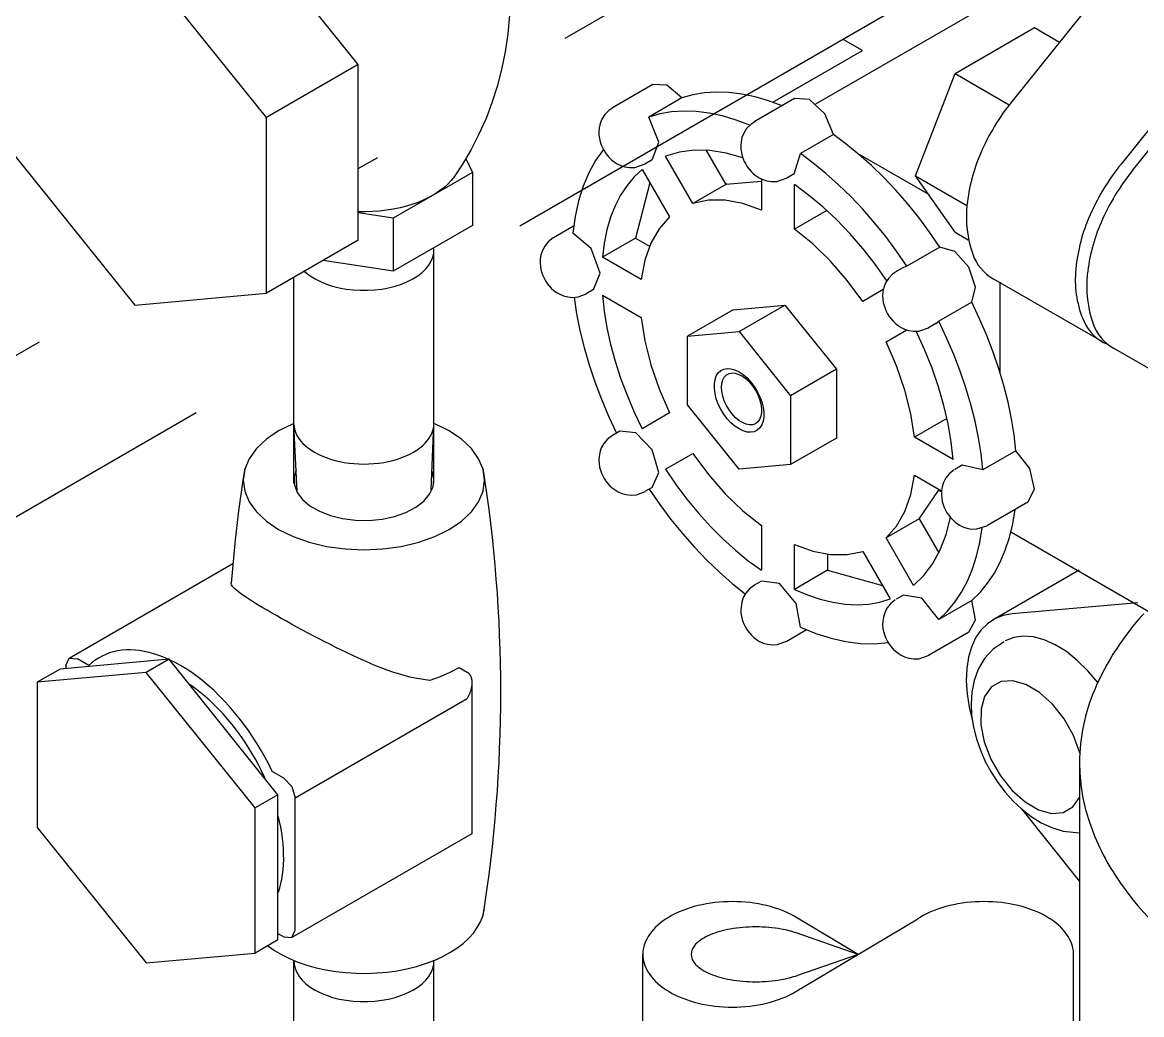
# Model space of a CAD drawing. Header units: centimetres. Extents: x 394264 to 551709, y 50011 to 59011.
# Drawn here: x 525396.7 to 525483, y 53757.3 to 53833.8 of the extents above; entities that cross this region are included whole.
import ezdxf

# ---------------------------------------------------------------- set-up
doc = ezdxf.new("R2010")
doc.units = ezdxf.units.CM
doc.layers.add('-M-YNGN-ZON3', color=6, linetype='SP', lineweight=30)
doc.layers.add('0-KRCN-YNG-CIHAZ', color=4, linetype='Continuous', lineweight=30)
doc.styles.add('CIZGI', font='tahoma.ttf', dxfattribs={"width": 0.8, "oblique": 20})
doc.linetypes.add('SP', pattern='A,2,-0.1,["SP",CIZGI,S=0.14,R=0.2,X=0,Y=-0.07],-0.255', length=2.355)

# ---------------------------------------------------------------- blocks, each defined once
blk = doc.blocks.new('A$C66BCA59E')
at = {"layer": '0-KRCN-YNG-CIHAZ', "color": 31, "linetype": 'Continuous', "lineweight": -3, "extrusion": (0, 0.816497, 0.57735)}
for p, q in [((750.665, -1002.731, 2784.731), (740.497, -990.082, 2784.731)), ((784.469, -990.405, 2796.165), (766.585, -1000.73, 2808.498)), ((813.434, -990.184, 2803.254), (801.077, -1005.557, 2803.254)), ((785.955, -1005.765, 2856.326), (806.395, -993.964, 2878.658)), ((743.594, -1006.814, 2784.731), (733.426, -994.164, 2784.731)), ((821.834, -995.034, 2803.254), (809.477, -1010.407, 2803.254)), ((810.354, -1010.913, 2803.254), (822.711, -995.54, 2803.254)), ((792.455, -998.265, 2794.053), (763.121, -1015.201, 2811.932)), ((796.685, -1003.422, 2803.254), (802.809, -999.886, 2803.254)), ((802.809, -999.886, 2803.254), (804.739, -1001.001, 2803.254)), ((789.551, -1001.648, 2856.326), (788.066, -1000.791, 2866.661)), ((782.632, -1005.642, 2856.326), (789.551, -1001.648, 2856.326)), ((750.665, -1002.731, 2784.731), (743.594, -1006.814, 2784.731)), ((750.665, -1016.289, 2784.731), (750.665, -1002.731, 2784.731)), ((786.137, -1003.618, 2856.326), (783.351, -1005.224, 2856.326)), ((793.623, -1011.313, 2803.254), (796.685, -1003.422, 2803.254)), ((796.685, -1003.422, 2803.254), (800.861, -1005.833, 2803.254)), ((773.373, -1004.278, 2856.326), (770.261, -1006.074, 2856.326)), ((775.606, -1005.314, 2856.326), (773.06, -1006.784, 2856.326)), ((784.313, -1005.361, 2856.326), (781.201, -1007.158, 2856.326)), ((743.594, -1020.371, 2784.731), (743.594, -1006.814, 2784.731)), ((723.257, -1008.63, 2784.731), (733.426, -1021.279, 2784.731)), ((787.297, -1008.131, 2856.326), (784.751, -1009.6, 2856.326)), ((777.502, -1009.352, 2856.326), (779.017, -1011.975, 2856.326)), ((784.267, -1011.161, 2856.326), (784.751, -1009.6, 2856.326)), ((794.705, -1012.788, 2851.874), (789.208, -1009.615, 2856.326)), ((750.665, -1010.759, 2784.731), (752.167, -1009.892, 2784.731)), ((758.965, -1009.973, 2784.731), (759.468, -1011.057, 2784.731)), ((773.327, -1010.077, 2856.326), (772.761, -1010.404, 2856.326)), ((776.471, -1013.445, 2856.326), (774.359, -1009.787, 2856.326)), ((759.468, -1011.057, 2784.731), (753.345, -1014.593, 2784.731)), ((759.468, -1011.057, 2784.731), (759.468, -1015.14, 2784.731)), ((772.559, -1010.826, 2856.326), (774.671, -1014.484, 2856.326)), ((784.267, -1011.161, 2856.326), (783.701, -1011.488, 2856.326)), ((796.685, -1015.669, 2803.254), (793.623, -1011.313, 2803.254)), ((793.623, -1011.313, 2803.254), (797.599, -1013.608, 2803.254)), ((773.157, -1011.861, 2856.326), (772.046, -1016.118, 2856.326)), ((779.017, -1011.975, 2856.326), (776.471, -1013.445, 2856.326)), ((778.948, -1011.856, 2856.326), (779.108, -1011.949, 2856.326)), ((781.744, -1011.76, 2856.326), (779.017, -1011.975, 2856.326)), ((781.744, -1011.55, 2856.326), (781.744, -1013.967, 2856.326)), ((784.29, -1015.437, 2856.326), (784.29, -1011.988, 2856.326)), ((753.345, -1014.593, 2784.731), (750.665, -1014.178, 2784.731)), ((753.345, -1014.593, 2784.731), (753.345, -1018.675, 2784.731)), ((786.798, -1013.989, 2856.326), (784.29, -1015.437, 2856.326)), ((759.468, -1015.14, 2784.731), (753.345, -1018.675, 2784.731)), ((767.267, -1015.203, 2856.326), (765.73, -1016.09, 2856.326)), ((796.685, -1015.669, 2803.254), (797.701, -1016.256, 2803.254)), ((750.665, -1016.289, 2784.731), (743.594, -1020.371, 2784.731)), ((772.046, -1016.118, 2856.326), (769.5, -1017.587, 2856.326)), ((772.046, -1016.118, 2856.326), (773.122, -1016.739, 2856.326)), ((756.503, -1030.42, 2844.89), (756.503, -1017.029, 2844.89)), ((795.519, -1016.811, 2856.326), (792.974, -1018.281, 2856.326)), ((753.345, -1018.675, 2784.731), (747.971, -1017.844, 2784.731)), ((772.487, -1019.312, 2856.326), (769.5, -1017.587, 2856.326)), ((792.974, -1018.281, 2856.326), (792.707, -1018.38, 2856.326)), ((745.703, -1030.42, 2844.89), (745.703, -1019.158, 2847.9)), ((792.707, -1018.38, 2856.326), (792.141, -1018.706, 2856.326)), ((808.012, -1024.097, 2803.254), (799.612, -1019.247, 2803.254)), ((800.157, -1026.506, 2856.326), (800.157, -1019.516, 2861.389)), ((733.426, -1021.279, 2784.731), (743.594, -1020.371, 2784.731)), ((768.796, -1020.094, 2856.326), (768.23, -1020.42, 2856.326)), ((769.5, -1020.527, 2856.326), (772.487, -1022.251, 2856.326)), ((791.15, -1020.087, 2856.326), (789.563, -1021.003, 2856.326)), ((745.703, -1035.039, 2851.422), (745.703, -1021.648, 2851.422)), ((756.503, -1035.039, 2851.422), (756.503, -1021.648, 2851.422)), ((779.584, -1021.646, 2847.536), (776.049, -1023.687, 2848.98)), ((779.584, -1021.646, 2847.536), (783.558, -1021.291, 2847.536)), ((780.023, -1023.332, 2848.98), (783.558, -1021.291, 2847.536)), ((783.558, -1021.291, 2847.536), (787.532, -1026.235, 2847.536)), ((797.972, -1021.059, 2856.326), (795.426, -1022.528, 2856.326)), ((795.207, -1022.71, 2856.326), (795.426, -1022.528, 2856.326)), ((776.049, -1023.687, 2848.98), (780.023, -1023.332, 2848.98)), ((780.023, -1023.332, 2848.98), (783.996, -1028.276, 2848.98)), ((791.363, -1024.121, 2856.326), (792.952, -1023.204, 2856.326)), ((795.207, -1022.71, 2856.326), (794.641, -1023.036, 2856.326)), ((794.641, -1023.036, 2856.326), (794.659, -1023.026, 2856.326)), ((726.055, -1024.13, 2827.427), (713.278, -1031.507, 2844.823)), ((776.049, -1028.986, 2848.98), (776.049, -1023.687, 2848.98)), ((817.29, -1029.453, 2803.254), (808.889, -1024.603, 2803.254)), ((787.532, -1026.235, 2847.536), (783.996, -1028.276, 2848.98)), ((787.532, -1026.235, 2847.536), (787.532, -1031.533, 2847.536)), ((783.996, -1028.276, 2848.98), (783.996, -1033.574, 2848.98)), ((780.023, -1033.929, 2848.98), (776.049, -1028.986, 2848.98)), ((738.179, -1029.601, 2830.881), (720.245, -1039.956, 2843.544)), ((774.671, -1029.601, 2856.326), (772.559, -1030.82, 2856.326)), ((796.056, -1030.022, 2856.326), (793.547, -1031.471, 2856.326)), ((745.964, -1035.653, 2838.559), (745.705, -1030.502, 2844.89)), ((756.282, -1035.535, 2838.392), (756.501, -1030.502, 2844.89)), ((770.827, -1031.012, 2856.326), (770.261, -1031.339, 2856.326)), ((770.279, -1031.329, 2856.326), (770.261, -1031.339, 2856.326)), ((787.532, -1031.533, 2847.536), (783.996, -1033.574, 2848.98)), ((796.534, -1033.195, 2856.326), (793.547, -1031.471, 2856.326)), ((754.922, -1032.625, 2844.89), (754.922, -1032.625, 2844.89)), ((754.922, -1032.625, 2844.89), (754.922, -1032.625, 2844.89)), ((774.359, -1033.938, 2856.326), (776.471, -1032.719, 2856.326)), ((801.378, -1032.52, 2856.326), (798.832, -1033.99, 2856.326)), ((783.996, -1033.574, 2848.98), (780.023, -1033.929, 2848.98)), ((797.238, -1033.628, 2856.326), (796.673, -1033.955, 2856.326)), ((798.832, -1033.99, 2856.326), (797.238, -1033.628, 2856.326)), ((793.547, -1034.41, 2856.326), (795.638, -1035.618, 2856.326)), ((773.327, -1035.342, 2856.326), (772.761, -1035.669, 2856.326)), ((793.908, -1037.768, 2856.326), (795.458, -1035.514, 2856.326)), ((795.632, -1035.696, 2856.326), (795.43, -1035.579, 2856.326)), ((802.284, -1036.489, 2856.326), (799.173, -1038.285, 2856.326)), ((793.908, -1037.768, 2856.326), (791.363, -1039.238, 2856.326)), ((793.908, -1037.768, 2856.326), (795.423, -1040.391, 2856.326)), ((781.744, -1038.285, 2856.326), (781.744, -1041.734, 2856.326)), ((812.602, -1045.493, 2856.326), (800.99, -1038.789, 2856.326)), ((784.29, -1043.204, 2856.326), (784.29, -1039.755, 2856.326)), ((793.475, -1042.896, 2856.326), (791.363, -1039.238, 2856.326)), ((786.835, -1040.492, 2856.326), (786.835, -1041.734, 2856.326)), ((789.563, -1040.277, 2856.326), (791.675, -1043.935, 2856.326)), ((728.381, -1048.505, 2860.537), (740.998, -1041.221, 2860.537)), ((786.835, -1041.734, 2856.326), (784.29, -1043.204, 2856.326)), ((786.835, -1041.734, 2856.326), (791.077, -1042.9, 2856.326)), ((806.257, -1041.718, 2909.689), (799.612, -1045.555, 2908.256)), ((740.877, -1042.793, 2860.537), (740.875, -1042.708, 2860.537)), ((781.767, -1042.561, 2856.326), (781.201, -1042.887, 2856.326)), ((792.707, -1043.645, 2856.326), (792.141, -1043.971, 2856.326)), ((797.972, -1044.053, 2856.326), (795.426, -1045.523, 2856.326)), ((810.776, -1044.234, 2908.587), (801.077, -1045.103, 2908.256)), ((785.234, -1046.333, 2856.326), (783.701, -1047.218, 2856.326)), ((797.753, -1046.505, 2856.326), (794.641, -1048.301, 2856.326)), ((727.68, -1049.347, 2860.537), (725.912, -1050.368, 2860.537)), ((736.077, -1048.597, 2860.537), (727.68, -1049.347, 2860.537)), ((728.122, -1049.077, 2860.537), (728.122, -1049.307, 2860.537)), ((729.89, -1049.077, 2860.537), (729.006, -1048.567, 2860.537)), ((736.077, -1048.597, 2860.537), (734.309, -1049.617, 2860.537)), ((744.475, -1059.044, 2860.537), (736.077, -1048.597, 2860.537)), ((758.439, -1049.23, 2860.537), (759.058, -1049.587, 2860.537)), ((734.309, -1049.617, 2860.537), (725.912, -1050.368, 2860.537)), ((742.707, -1060.064, 2860.537), (734.309, -1049.617, 2860.537)), ((756.183, -1050.22, 2860.537), (755.063, -1050.063, 2860.537)), ((725.912, -1050.368, 2860.537), (725.912, -1061.564, 2860.537)), ((759.424, -1050.397, 2860.537), (759.424, -1062.046, 2860.537)), ((745.8, -1059.283, 2860.537), (759.058, -1051.629, 2860.537)), ((806.282, -1056.572, 2908.256), (806.282, -1082.477, 2908.256)), ((744.916, -1057.752, 2860.537), (744.032, -1057.242, 2860.537)), ((744.475, -1059.044, 2860.537), (742.707, -1060.064, 2860.537)), ((744.475, -1070.24, 2860.537), (744.475, -1059.044, 2860.537)), ((745.8, -1069.49, 2860.537), (745.8, -1059.283, 2860.537)), ((742.707, -1071.261, 2860.537), (742.707, -1060.064, 2860.537)), ((801.793, -1060.136, 2908.256), (806.282, -1065.721, 2908.256)), ((725.912, -1061.564, 2860.537), (734.309, -1072.011, 2860.537)), ((759.424, -1062.046, 2860.537), (745.541, -1070.062, 2860.537)), ((789.2, -1071.351, 2763.62), (784.288, -1068.413, 2759.464)), ((784.783, -1073.98, 2767.338), (793.808, -1068.608, 2759.741)), ((744.475, -1069.745, 2860.537), (744.916, -1070, 2860.537)), ((789.2, -1071.351, 2763.62), (784.441, -1069.7, 2761.285)), ((744.475, -1070.24, 2860.537), (742.707, -1071.261, 2860.537)), ((734.309, -1072.011, 2860.537), (742.707, -1071.261, 2860.537)), ((772.61, -1090.973, 2791.518), (772.61, -1071.352, 2763.62)), ((789.2, -1071.351, 2763.62), (784.525, -1072.973, 2765.913)), ((805.81, -1090.973, 2791.518), (805.81, -1071.351, 2763.62)), ((745.703, -1085.268, 2922.457), (745.703, -1071.878, 2922.457)), ((756.503, -1085.268, 2922.457), (756.503, -1071.878, 2922.457))]:
    blk.add_line(p, q, dxfattribs=at)
at = {"layer": '0-KRCN-YNG-CIHAZ', "color": 31, "linetype": 'Continuous', "lineweight": -3}
for p, q in [((756.416, -1017.587, 2844.89), (756.487, -1017.269, 2844.89)), ((756.487, -1017.269, 2844.89), (756.501, -1016.948, 2844.89)), ((755.87, -1018.494, 2844.89), (756.106, -1018.203, 2844.89)), ((756.106, -1018.203, 2844.89), (756.289, -1017.9, 2844.89)), ((756.289, -1017.9, 2844.89), (756.416, -1017.587, 2844.89)), ((746.509, -1018.681, 2844.766), (746.956, -1019.026, 2844.89)), ((746.956, -1019.026, 2844.89), (747.334, -1019.262, 2844.89)), ((754.873, -1019.262, 2844.89), (755.251, -1019.026, 2844.89)), ((755.251, -1019.026, 2844.89), (755.584, -1018.769, 2844.89)), ((755.584, -1018.769, 2844.89), (755.87, -1018.494, 2844.89)), ((747.334, -1019.262, 2844.89), (747.751, -1019.474, 2844.89)), ((747.751, -1019.474, 2844.89), (748.204, -1019.66, 2844.89)), ((748.204, -1019.66, 2844.89), (748.688, -1019.818, 2844.89)), ((748.688, -1019.818, 2844.89), (749.198, -1019.947, 2844.89)), ((749.198, -1019.947, 2844.89), (749.728, -1020.044, 2844.89)), ((752.479, -1020.044, 2844.89), (753.009, -1019.947, 2844.89)), ((753.009, -1019.947, 2844.89), (753.518, -1019.818, 2844.89)), ((753.518, -1019.818, 2844.89), (754.002, -1019.66, 2844.89)), ((754.002, -1019.66, 2844.89), (754.455, -1019.474, 2844.89)), ((754.455, -1019.474, 2844.89), (754.873, -1019.262, 2844.89)), ((749.728, -1020.044, 2844.89), (750.272, -1020.11, 2844.89)), ((750.272, -1020.11, 2844.89), (750.825, -1020.143, 2844.89)), ((750.825, -1020.143, 2844.89), (751.381, -1020.143, 2844.89)), ((751.381, -1020.143, 2844.89), (751.935, -1020.11, 2844.89)), ((751.935, -1020.11, 2844.89), (752.479, -1020.044, 2844.89)), ((744.527, -1030.992, 2860.537), (743.579, -1031.632, 2860.537)), ((745.637, -1030.445, 2860.537), (744.527, -1030.992, 2860.537)), ((757.679, -1030.992, 2860.537), (756.57, -1030.445, 2860.537)), ((758.627, -1031.632, 2860.537), (757.679, -1030.992, 2860.537)), ((743.579, -1031.632, 2860.537), (742.817, -1032.351, 2860.537)), ((759.39, -1032.351, 2860.537), (758.627, -1031.632, 2860.537)), ((742.817, -1032.351, 2860.537), (742.258, -1033.129, 2860.537)), ((759.948, -1033.129, 2860.537), (759.39, -1032.351, 2860.537)), ((742.258, -1033.129, 2860.537), (741.918, -1033.948, 2860.537)), ((760.289, -1033.948, 2860.537), (759.948, -1033.129, 2860.537)), ((741.918, -1033.948, 2860.537), (741.803, -1034.788, 2860.537)), ((745.887, -1033.975, 2860.528), (745.717, -1034.56, 2860.528)), ((745.717, -1034.56, 2860.528), (745.741, -1035.152, 2860.528)), ((756.502, -1034.708, 2860.528), (756.38, -1034.119, 2860.528)), ((760.403, -1034.788, 2860.537), (760.289, -1033.948, 2860.537)), ((741.803, -1034.788, 2860.537), (741.918, -1035.628, 2860.537)), ((745.741, -1035.152, 2860.528), (745.96, -1035.731, 2860.528)), ((756.163, -1035.872, 2860.528), (756.429, -1035.299, 2860.528)), ((756.429, -1035.299, 2860.528), (756.502, -1034.708, 2860.528)), ((760.289, -1035.628, 2860.537), (760.403, -1034.788, 2860.537)), ((741.918, -1035.628, 2860.537), (742.258, -1036.448, 2860.537)), ((745.96, -1035.731, 2860.528), (746.364, -1036.276, 2860.528)), ((746.364, -1036.276, 2860.528), (746.939, -1036.767, 2860.528)), ((755.099, -1036.879, 2860.528), (755.714, -1036.405, 2860.528)), ((755.714, -1036.405, 2860.528), (756.163, -1035.872, 2860.528)), ((759.948, -1036.448, 2860.537), (760.289, -1035.628, 2860.537)), ((742.258, -1036.448, 2860.537), (742.817, -1037.226, 2860.537)), ((742.817, -1037.226, 2860.537), (743.579, -1037.944, 2860.537)), ((746.939, -1036.767, 2860.528), (747.665, -1037.186, 2860.528)), ((747.665, -1037.186, 2860.528), (748.515, -1037.518, 2860.528)), ((753.463, -1037.586, 2860.528), (754.339, -1037.278, 2860.528)), ((754.339, -1037.278, 2860.528), (755.099, -1036.879, 2860.528)), ((758.627, -1037.944, 2860.537), (759.39, -1037.226, 2860.537)), ((759.39, -1037.226, 2860.537), (759.948, -1036.448, 2860.537)), ((743.579, -1037.944, 2860.537), (744.527, -1038.585, 2860.537)), ((748.515, -1037.518, 2860.528), (749.459, -1037.752, 2860.528)), ((749.459, -1037.752, 2860.528), (750.462, -1037.878, 2860.528)), ((750.462, -1037.878, 2860.528), (751.489, -1037.892, 2860.528)), ((751.489, -1037.892, 2860.528), (752.501, -1037.794, 2860.528)), ((752.501, -1037.794, 2860.528), (753.463, -1037.586, 2860.528)), ((757.679, -1038.585, 2860.537), (758.627, -1037.944, 2860.537)), ((744.527, -1038.585, 2860.537), (745.637, -1039.132, 2860.537)), ((756.57, -1039.132, 2860.537), (757.679, -1038.585, 2860.537)), ((745.637, -1039.132, 2860.537), (746.881, -1039.573, 2860.537)), ((746.881, -1039.573, 2860.537), (748.229, -1039.895, 2860.537)), ((753.977, -1039.895, 2860.537), (755.325, -1039.573, 2860.537)), ((755.325, -1039.573, 2860.537), (756.57, -1039.132, 2860.537)), ((748.229, -1039.895, 2860.537), (749.648, -1040.092, 2860.537)), ((749.648, -1040.092, 2860.537), (751.103, -1040.158, 2860.537)), ((751.103, -1040.158, 2860.537), (752.558, -1040.092, 2860.537)), ((752.558, -1040.092, 2860.537), (753.977, -1039.895, 2860.537))]:
    blk.add_line(p, q, dxfattribs=at)
at = {"layer": '0-KRCN-YNG-CIHAZ', "color": 31, "linetype": 'Continuous', "lineweight": -3, "extrusion": (-2.23e-14, -9.9e-15, -1), "elevation": -2784.731}
blk.add_lwpolyline([(-759.469, -985.931), (-759.996, -986.97), (-760.491, -988.084), (-760.946, -989.27), (-761.352, -990.523), (-761.698, -991.836), (-761.977, -993.199), (-762.183, -994.602), (-762.309, -996.033), (-762.353, -997.477), (-762.314, -998.922), (-762.192, -1000.354), (-761.99, -1001.759), (-761.714, -1003.124), (-761.371, -1004.44), (-760.969, -1005.696), (-760.516, -1006.886), (-759.947, -1008.164), (-759.337, -1009.342), (-758.701, -1010.418), (-758.052, -1011.393)], dxfattribs=at)
at = {"layer": '0-KRCN-YNG-CIHAZ', "color": 31, "linetype": 'Continuous', "lineweight": -3}
for points, elevation in [([(775.606, -1005.314), (774.45, -1004.312), (773.373, -1004.278)], 2856.326), ([(783.345, -1005.919), (782.295, -1005.525), (781.259, -1005.22), (780.243, -1005.006), (779.25, -1004.884), (778.286, -1004.853), (777.354, -1004.915), (776.459, -1005.069), (775.606, -1005.314)], 2856.326), ([(770.375, -1006.013), (769.982, -1006.268), (769.669, -1006.591), (769.449, -1006.94), (769.313, -1007.286), (769.241, -1007.61), (769.217, -1007.911), (769.227, -1008.188), (769.264, -1008.445), (769.323, -1008.686), (769.399, -1008.914), (769.492, -1009.13), (769.6, -1009.336), (769.723, -1009.534), (769.864, -1009.722), (770.022, -1009.902), (770.2, -1010.074), (770.403, -1010.235), (770.637, -1010.384), (770.907, -1010.514), (771.222, -1010.616), (771.587, -1010.673), (771.998, -1010.661), (772.793, -1010.385)], 2856.326), ([(787.297, -1008.131), (786.639, -1006.529), (785.447, -1005.423), (784.313, -1005.361)], 2856.326), ([(780.86, -1007.414), (779.802, -1007.013), (778.758, -1006.701), (777.733, -1006.482), (776.732, -1006.355), (775.761, -1006.322), (774.822, -1006.383), (773.92, -1006.537), (773.06, -1006.784)], 2856.326), ([(773.327, -1010.077), (773.836, -1008.729), (773.06, -1006.784)], 2856.326), ([(781.315, -1007.097), (780.922, -1007.352), (780.609, -1007.674), (780.389, -1008.024), (780.253, -1008.369), (780.181, -1008.694), (780.157, -1008.994), (780.167, -1009.272), (780.204, -1009.529), (780.263, -1009.77), (780.339, -1009.998), (780.432, -1010.214), (780.54, -1010.42), (780.663, -1010.617), (780.804, -1010.806), (780.962, -1010.986), (781.14, -1011.158), (781.343, -1011.319), (781.577, -1011.467), (781.847, -1011.598), (782.162, -1011.7), (782.527, -1011.757), (782.938, -1011.745), (783.742, -1011.464)], 2856.326), ([(795.519, -1016.811), (794.718, -1015.653), (793.881, -1014.534), (793.011, -1013.458), (792.111, -1012.429), (791.185, -1011.452), (790.237, -1010.53), (789.27, -1009.667), (788.289, -1008.866), (787.297, -1008.131)], 2856.326), ([(769.569, -1009.28), (768.964, -1010.134), (768.44, -1011.084), (767.999, -1012.125), (767.645, -1013.25), (767.378, -1014.453), (767.202, -1015.728)], 2856.326), ([(780.318, -1009.939), (779.026, -1009.573), (777.772, -1009.373), (776.568, -1009.342), (775.427, -1009.481), (774.359, -1009.787)], 2856.326), ([(792.974, -1018.281), (792.173, -1017.123), (791.336, -1016.004), (790.465, -1014.928), (789.565, -1013.899), (788.64, -1012.921), (787.691, -1011.999), (786.725, -1011.136), (785.743, -1010.336), (784.751, -1009.6)], 2856.326), ([(772.559, -1010.826), (771.942, -1011.399), (771.387, -1012.058), (770.897, -1012.8), (770.474, -1013.62), (770.121, -1014.514), (769.84, -1015.477), (769.633, -1016.503), (769.5, -1017.587)], 2856.326), ([(791.426, -1019.409), (790.525, -1018.134), (789.573, -1016.918), (788.577, -1015.769), (787.544, -1014.695), (786.48, -1013.702), (785.393, -1012.798), (784.29, -1011.988)], 2856.326), ([(781.744, -1013.967), (780.326, -1013.461), (778.958, -1013.202), (777.665, -1013.197), (776.471, -1013.445)], 2856.326), ([(774.671, -1014.484), (773.86, -1015.394), (773.218, -1016.517), (772.757, -1017.831), (772.487, -1019.312)], 2856.326), ([(789.563, -1021.003), (788.369, -1019.377), (787.076, -1017.889), (785.708, -1016.568), (784.29, -1015.437)], 2856.326), ([(765.699, -1016.108), (765.331, -1016.391), (765.05, -1016.728), (764.861, -1017.079), (764.75, -1017.418), (764.696, -1017.734), (764.685, -1018.026), (764.706, -1018.296), (764.751, -1018.548), (764.816, -1018.784), (764.898, -1019.007), (764.996, -1019.22), (765.11, -1019.422), (765.239, -1019.617), (765.385, -1019.802), (765.55, -1019.98), (765.737, -1020.148), (765.95, -1020.305), (766.195, -1020.448), (766.48, -1020.57), (766.812, -1020.658), (767.194, -1020.694), (767.618, -1020.652), (768.257, -1020.404)], 2856.326), ([(768.796, -1020.094), (769.31, -1018.814), (768.622, -1016.931), (767.202, -1015.728)], 2856.326), ([(797.972, -1021.059), (798.262, -1019.892), (797.753, -1018.353), (796.675, -1017.143), (795.519, -1016.811)], 2856.326), ([(792.255, -1018.646), (791.862, -1018.9), (791.549, -1019.223), (791.329, -1019.573), (791.193, -1019.918), (791.121, -1020.243), (791.097, -1020.543), (791.107, -1020.82), (791.144, -1021.078), (791.203, -1021.319), (791.279, -1021.546), (791.372, -1021.763), (791.48, -1021.969), (791.603, -1022.166), (791.744, -1022.355), (791.902, -1022.535), (792.08, -1022.706), (792.283, -1022.868), (792.517, -1023.016), (792.787, -1023.146), (793.102, -1023.248), (793.467, -1023.305), (793.878, -1023.294), (794.641, -1023.036)], 2856.326), ([(767.304, -1020.674), (767.498, -1021.95), (767.757, -1023.247), (768.079, -1024.559), (768.463, -1025.88), (768.908, -1027.205), (769.412, -1028.529), (769.972, -1029.846), (770.587, -1031.151)], 2856.326), ([(769.5, -1020.527), (769.633, -1021.764), (769.84, -1023.03), (770.121, -1024.317), (770.474, -1025.619), (770.897, -1026.927), (771.387, -1028.235), (771.942, -1029.535), (772.559, -1030.82)], 2856.326), ([(801.378, -1032.52), (801.237, -1031.293), (801.034, -1030.043), (800.77, -1028.774), (800.446, -1027.492), (800.062, -1026.201), (799.621, -1024.908), (799.125, -1023.616), (798.574, -1022.331), (797.972, -1021.059)], 2856.326), ([(772.487, -1022.251), (772.757, -1024.045), (773.218, -1025.89), (773.86, -1027.754), (774.671, -1029.601)], 2856.326), ([(798.832, -1033.99), (798.692, -1032.763), (798.489, -1031.512), (798.225, -1030.244), (797.9, -1028.962), (797.517, -1027.671), (797.076, -1026.377), (796.579, -1025.086), (796.028, -1023.801), (795.426, -1022.528)], 2856.326), ([(796.534, -1033.195), (796.384, -1031.834), (796.144, -1030.439), (795.816, -1029.021), (795.401, -1027.587), (794.904, -1026.149), (794.326, -1024.716), (793.672, -1023.297)], 2856.326), ([(793.547, -1031.471), (793.277, -1029.677), (792.816, -1027.832), (792.174, -1025.968), (791.363, -1024.121)], 2856.326), ([(780.023, -1030.835), (779.708, -1030.624), (779.403, -1030.358), (779.114, -1030.045), (778.85, -1029.693), (778.618, -1029.313), (778.424, -1028.914), (778.274, -1028.507), (778.172, -1028.103), (778.12, -1027.714), (778.12, -1027.35), (778.172, -1027.021), (778.274, -1026.736), (778.424, -1026.502), (778.618, -1026.327), (778.85, -1026.214), (779.114, -1026.167), (779.403, -1026.188), (779.708, -1026.275), (780.023, -1026.426), (780.337, -1026.638), (780.642, -1026.904), (780.931, -1027.217), (781.195, -1027.568), (781.427, -1027.949), (781.621, -1028.348), (781.771, -1028.755), (781.873, -1029.158), (781.925, -1029.547), (781.925, -1029.911), (781.873, -1030.241), (781.771, -1030.526), (781.621, -1030.759), (781.427, -1030.935), (781.195, -1031.048), (780.931, -1031.094), (780.642, -1031.074), (780.337, -1030.987), (780.023, -1030.835)], 2848.98), ([(778.667, -1027.623), (778.692, -1027.318), (778.766, -1027.051), (778.886, -1026.832), (779.05, -1026.666), (779.251, -1026.561), (779.483, -1026.518), (779.738, -1026.539), (780.009, -1026.624), (780.287, -1026.77), (780.562, -1026.972), (780.827, -1027.224), (781.071, -1027.517), (781.289, -1027.843), (781.472, -1028.19), (781.614, -1028.548), (781.712, -1028.905), (781.761, -1029.249), (781.761, -1029.57), (781.712, -1029.857), (781.614, -1030.102), (781.472, -1030.295), (781.289, -1030.431), (781.071, -1030.506), (780.827, -1030.516), (780.562, -1030.463), (780.287, -1030.347), (780.009, -1030.172), (779.738, -1029.944), (779.483, -1029.671), (779.251, -1029.36), (779.05, -1029.022), (778.886, -1028.668), (778.766, -1028.309), (778.692, -1027.957), (778.667, -1027.623)], 2848.98), ([(745.705, -1030.502), (745.721, -1030.67), (745.752, -1030.839), (745.799, -1031.005), (745.862, -1031.171), (745.94, -1031.333), (746.034, -1031.494), (746.142, -1031.651), (746.265, -1031.804), (746.402, -1031.954), (746.553, -1032.098), (746.717, -1032.238), (746.894, -1032.373), (747.084, -1032.502), (747.285, -1032.625)], 2844.89), ([(756.135, -1031.552), (756.267, -1031.333), (756.37, -1031.109), (756.444, -1030.882), (756.488, -1030.651), (756.503, -1030.42)], 2844.89), ([(756.135, -1031.552), (756.267, -1031.333), (756.37, -1031.109), (756.444, -1030.882), (756.488, -1030.651), (756.503, -1030.42)], 2844.89), ([(773.327, -1035.342), (773.845, -1034.198), (773.327, -1032.456), (772.077, -1031.136), (770.827, -1031.012)], 2856.326), ([(754.922, -1032.625), (755.176, -1032.467), (755.411, -1032.3), (755.625, -1032.125), (755.818, -1031.941), (755.988, -1031.749), (756.135, -1031.552)], 2844.89), ([(754.922, -1032.625), (755.176, -1032.467), (755.411, -1032.3), (755.625, -1032.125), (755.818, -1031.941), (755.988, -1031.749), (756.135, -1031.552)], 2844.89), ([(770.261, -1031.339), (769.888, -1031.616), (769.6, -1031.95), (769.404, -1032.301), (769.287, -1032.642), (769.23, -1032.96), (769.217, -1033.253), (769.235, -1033.525), (769.278, -1033.778), (769.342, -1034.015), (769.423, -1034.239), (769.52, -1034.452), (769.632, -1034.656), (769.76, -1034.851), (769.905, -1035.037), (770.068, -1035.215), (770.253, -1035.384), (770.464, -1035.542), (770.706, -1035.686), (770.988, -1035.81), (771.316, -1035.902), (771.695, -1035.943), (772.116, -1035.907), (772.78, -1035.658)], 2856.326), ([(747.285, -1032.625), (747.567, -1032.776), (747.867, -1032.916), (748.184, -1033.043), (748.515, -1033.156), (748.86, -1033.256), (749.216, -1033.341), (749.582, -1033.411), (749.955, -1033.466), (750.335, -1033.506), (750.718, -1033.53), (751.103, -1033.538), (751.489, -1033.53), (751.872, -1033.506), (752.251, -1033.466), (752.625, -1033.411), (752.99, -1033.341), (753.347, -1033.256), (753.691, -1033.156), (754.023, -1033.043), (754.339, -1032.916), (754.64, -1032.776), (754.922, -1032.625)], 2844.89), ([(776.471, -1032.719), (777.665, -1034.345), (778.958, -1035.833), (780.326, -1037.154), (781.744, -1038.285)], 2856.326), ([(802.284, -1036.489), (802.798, -1035.475), (802.436, -1033.89), (801.378, -1032.52)], 2856.326), ([(741.909, -1033.869), (741.742, -1034.961), (741.585, -1036.059), (741.439, -1037.161), (741.303, -1038.268), (741.179, -1039.38), (741.065, -1040.495), (740.963, -1041.614), (740.872, -1042.736)], 2860.537), ([(760.297, -1068.368), (760.459, -1067.315), (760.611, -1066.258), (760.752, -1065.197), (760.884, -1064.131), (761.006, -1063.061), (761.118, -1061.987), (761.219, -1060.91), (761.31, -1059.83), (761.39, -1058.747), (761.46, -1057.661), (761.519, -1056.574), (761.567, -1055.485), (761.605, -1054.395), (761.632, -1053.303), (761.648, -1052.211), (761.653, -1051.118), (761.648, -1050.026), (761.632, -1048.934), (761.605, -1047.842), (761.567, -1046.752), (761.519, -1045.663), (761.46, -1044.575), (761.39, -1043.49), (761.31, -1042.407), (761.219, -1041.327), (761.118, -1040.25), (761.006, -1039.176), (760.884, -1038.106), (760.752, -1037.04), (760.611, -1035.978), (760.459, -1034.921), (760.297, -1033.869)], 2860.537), ([(774.359, -1033.938), (775.164, -1035.115), (776.012, -1036.246), (776.9, -1037.325), (777.822, -1038.345), (778.772, -1039.301), (779.746, -1040.188), (780.739, -1041), (781.744, -1041.734)], 2856.326), ([(791.363, -1039.238), (792.174, -1038.328), (792.816, -1037.205), (793.277, -1035.891), (793.547, -1034.41)], 2856.326), ([(796.621, -1033.986), (796.257, -1034.272), (795.982, -1034.611), (795.797, -1034.961), (795.689, -1035.3), (795.638, -1035.615), (795.629, -1035.905), (795.651, -1036.174), (795.697, -1036.425), (795.763, -1036.66), (795.846, -1036.883), (795.945, -1037.095), (796.059, -1037.297), (796.189, -1037.491), (796.336, -1037.676), (796.502, -1037.853), (796.69, -1038.021), (797.023, -1038.25)], 2856.326), ([(773.087, -1035.481), (773.908, -1036.664), (774.767, -1037.806), (775.66, -1038.902), (776.583, -1039.949), (777.534, -1040.941), (778.507, -1041.875), (779.499, -1042.746), (780.505, -1043.552)], 2856.326), ([(797.972, -1044.053), (798.611, -1043.436), (799.191, -1042.739), (799.71, -1041.964), (800.166, -1041.114), (800.556, -1040.194), (800.878, -1039.207), (801.133, -1038.158), (801.317, -1037.052)], 2856.326), ([(793.475, -1042.896), (794.274, -1042.124), (794.964, -1041.205), (795.539, -1040.148), (795.993, -1038.962), (796.323, -1037.659)], 2856.326), ([(795.426, -1045.523), (796.069, -1044.902), (796.652, -1044.199), (797.174, -1043.418), (797.631, -1042.561), (798.021, -1041.633), (798.344, -1040.638), (798.597, -1039.58), (798.779, -1038.464)], 2856.326), ([(797.023, -1038.25), (797.289, -1038.383), (797.599, -1038.488), (797.959, -1038.551), (798.366, -1038.547), (799.195, -1038.272)], 2856.326), ([(784.29, -1039.755), (785.708, -1040.261), (787.076, -1040.52), (788.369, -1040.525), (789.563, -1040.277)], 2856.326), ([(781.213, -1042.881), (780.837, -1043.156), (780.547, -1043.489), (780.349, -1043.84), (780.23, -1044.181), (780.156, -1044.767)], 2856.326), ([(784.751, -1046.124), (784.419, -1044.292), (783.132, -1042.756), (781.767, -1042.561)], 2856.326), ([(784.29, -1043.204), (785.295, -1043.631), (786.288, -1043.964), (787.262, -1044.203), (788.212, -1044.344), (789.134, -1044.388), (790.022, -1044.334), (790.87, -1044.183), (791.675, -1043.935)], 2856.326), ([(792.058, -1044.022), (791.7, -1044.314), (791.432, -1044.655), (791.254, -1045.006), (791.151, -1045.342), (791.104, -1045.655), (791.098, -1045.944), (791.122, -1046.211), (791.17, -1046.46), (791.237, -1046.695), (791.322, -1046.917), (791.482, -1047.238)], 2856.326), ([(795.426, -1045.523), (794.13, -1043.878), (792.707, -1043.645)], 2856.326), ([(797.753, -1046.505), (798.262, -1045.555), (797.972, -1044.053)], 2856.326), ([(780.156, -1044.767), (780.171, -1045.041), (780.212, -1045.296), (780.273, -1045.535), (780.352, -1045.76), (780.447, -1045.975), (780.557, -1046.18), (780.683, -1046.376), (780.826, -1046.563), (780.987, -1046.742), (781.169, -1046.912), (781.376, -1047.072), (781.614, -1047.218), (781.89, -1047.345), (782.213, -1047.441), (782.585, -1047.49), (783.002, -1047.466), (783.771, -1047.175)], 2856.326), ([(801.077, -1045.103), (800.38, -1045.231), (799.742, -1045.484), (799.173, -1045.858), (798.678, -1046.348), (798.267, -1046.948), (797.944, -1047.65), (797.713, -1048.442), (797.578, -1049.315), (797.542, -1050.256), (797.603, -1051.252), (797.763, -1052.289), (798.017, -1053.353)], 2908.256), ([(784.751, -1046.124), (785.943, -1046.608), (787.118, -1046.979), (788.269, -1047.235), (789.391, -1047.373), (790.476, -1047.395), (791.518, -1047.298)], 2856.326), ([(791.482, -1047.238), (791.607, -1047.435), (791.747, -1047.624), (791.906, -1047.804), (792.085, -1047.975), (792.289, -1048.136), (792.522, -1048.284), (792.794, -1048.414), (793.11, -1048.515), (793.476, -1048.571), (793.888, -1048.557), (794.678, -1048.28)], 2856.326), ([(800.455, -1047.242), (799.626, -1047.815), (798.959, -1048.544), (798.47, -1049.368), (798.148, -1050.239), (797.969, -1051.131), (797.912, -1052.032), (797.96, -1052.935), (798.102, -1053.837), (798.329, -1054.731), (798.635, -1055.612), (799.013, -1056.472), (799.46, -1057.303), (799.969, -1058.097), (800.536, -1058.844), (801.157, -1059.538), (801.828, -1060.167), (802.547, -1060.725), (803.316, -1061.2), (804.135, -1061.58), (805.009, -1061.846), (806.281, -1061.975)], 2908.256), ([(807.678, -1050.379), (806.918, -1049.475), (806.108, -1048.678), (805.263, -1048.004), (804.404, -1047.47), (803.55, -1047.087), (802.72, -1046.863), (801.932, -1046.805), (801.204, -1046.912), (800.552, -1047.183)], 2908.256), ([(736.033, -1048.598), (735.653, -1048.434), (735.277, -1048.292), (734.903, -1048.169), (734.533, -1048.068), (734.168, -1047.987), (733.808, -1047.928), (733.453, -1047.89), (733.106, -1047.873), (732.765, -1047.878), (732.433, -1047.904), (732.109, -1047.951), (731.794, -1048.02), (731.488, -1048.109), (731.193, -1048.22), (730.909, -1048.351), (730.636, -1048.502), (730.375, -1048.674), (730.126, -1048.866), (729.89, -1049.077)], 2860.537), ([(744.032, -1057.242), (743.765, -1056.697), (743.482, -1056.159), (743.184, -1055.627), (742.87, -1055.105), (742.543, -1054.592), (742.202, -1054.091), (741.849, -1053.601), (741.484, -1053.126), (741.108, -1052.665), (740.723, -1052.22), (740.329, -1051.791), (739.926, -1051.38), (739.517, -1050.989), (739.101, -1050.616), (738.681, -1050.265), (738.256, -1049.935), (737.828, -1049.627), (737.399, -1049.342), (736.968, -1049.081), (736.537, -1048.844), (736.107, -1048.632)], 2860.537), ([(756.22, -1050.205), (757.01, -1049.919), (757.751, -1049.593), (758.439, -1049.23)], 2860.537), ([(743.463, -1057.744), (743.235, -1057.259), (742.993, -1056.778), (742.737, -1056.303), (742.468, -1055.834), (742.186, -1055.374), (741.893, -1054.923), (741.587, -1054.482), (741.271, -1054.051), (740.945, -1053.633), (740.61, -1053.228), (740.267, -1052.837), (739.916, -1052.461), (739.558, -1052.1), (739.194, -1051.756), (738.825, -1051.43), (738.452, -1051.121), (738.075, -1050.831), (737.696, -1050.561)], 2860.537), ([(806.312, -1055.808), (805.806, -1054.467), (805.081, -1053.188), (804.188, -1052.057), (803.187, -1051.154), (802.147, -1050.538), (801.14, -1050.254), (800.233, -1050.319), (799.49, -1050.73), (798.962, -1051.458), (798.683, -1052.454), (798.674, -1053.65), (798.935, -1054.963), (799.448, -1056.303), (800.178, -1057.58), (801.075, -1058.705), (802.078, -1059.601), (803.118, -1060.207), (804.123, -1060.482), (805.026, -1060.407), (805.764, -1059.987), (806.286, -1059.25)], 2908.256), ([(744.509, -1066.542), (744.611, -1066.221), (744.698, -1065.887), (744.771, -1065.54), (744.829, -1065.182), (744.872, -1064.813), (744.901, -1064.434), (744.915, -1064.045), (744.914, -1063.647), (744.898, -1063.241), (744.867, -1062.827), (744.821, -1062.407), (744.761, -1061.981), (744.686, -1061.55), (744.597, -1061.115), (744.493, -1060.676)], 2860.537), ([(743.689, -1070.69), (744.198, -1071.045), (744.757, -1071.373), (745.363, -1071.673), (746.011, -1071.941), (746.696, -1072.177), (747.414, -1072.377), (748.159, -1072.542), (748.926, -1072.668), (749.709, -1072.757), (750.502, -1072.806), (751.299, -1072.816), (752.095, -1072.787), (752.884, -1072.718), (753.66, -1072.611), (754.416, -1072.465), (755.149, -1072.283), (755.851, -1072.065), (756.519, -1071.813), (757.147, -1071.529), (757.73, -1071.215), (758.265, -1070.874), (758.747, -1070.507), (759.173, -1070.117), (759.539, -1069.708), (759.844, -1069.283), (760.084, -1068.843), (760.258, -1068.394), (760.365, -1067.938)], 2860.537), ([(744.916, -1070), (745.541, -1070.062), (745.8, -1069.49)], 2860.537), ([(745.705, -1071.796), (745.719, -1072.117), (745.79, -1072.436), (745.918, -1072.748), (746.1, -1073.051), (746.336, -1073.342), (746.622, -1073.618), (746.956, -1073.874), (747.334, -1074.11), (747.751, -1074.322), (748.204, -1074.508), (748.688, -1074.666), (749.198, -1074.795), (749.728, -1074.893), (750.272, -1074.958), (750.825, -1074.991), (751.381, -1074.991), (751.935, -1074.958), (752.479, -1074.893), (753.009, -1074.795), (753.518, -1074.666), (754.002, -1074.508), (754.455, -1074.322), (754.873, -1074.11), (755.251, -1073.874), (755.584, -1073.618), (755.87, -1073.342), (756.106, -1073.051), (756.289, -1072.748), (756.416, -1072.436), (756.487, -1072.117), (756.501, -1071.796)], 2922.457)]:
    blk.add_lwpolyline(points, dxfattribs=dict(at, elevation=elevation))
at = {"layer": '0-KRCN-YNG-CIHAZ', "color": 31, "linetype": 'Continuous', "lineweight": -3, "flags": 128}
for points, elevation in [([(801.077, -1005.557, 0.067056), (798.658, -1009.562, 0.075817), (797.601, -1013.568, 0.112183), (798.047, -1017.365, 0.178588), (799.612, -1019.247)], 2803.254), ([(809.477, -1010.407, 0.07002), (806.969, -1014.616, 0.080646), (805.971, -1018.759, 0.123779), (806.625, -1022.553, 0.194188), (808.425, -1024.299)], 2803.254), ([(810.354, -1010.913, 0.067056), (807.936, -1014.918, 0.075817), (806.879, -1018.925, 0.112183), (807.324, -1022.722, 0.178588), (808.889, -1024.603)], 2803.254), ([(811.227, -1045.082, 0.084174), (807.446, -1050.925, 0.101945), (806.282, -1056.572, 0.076736), (806.944, -1060.858, 0.06839), (809.027, -1065.25, 0.117465), (817.462, -1073.227, 0.077359), (833.776, -1079.539, 0.062863), (851.644, -1081.137, 0.065189), (868.708, -1078.269)], 2908.256)]:
    blk.add_lwpolyline(points, format="xyb", dxfattribs=dict(at, elevation=elevation))
at = {"layer": '0-KRCN-YNG-CIHAZ', "color": 31, "linetype": 'Continuous', "lineweight": -3, "extrusion": (-1.28e-14, 9.9e-15, -1), "elevation": -2784.731}
blk.add_lwpolyline([(-758.05, -1011.396), (-757.825, -1011.684), (-757.564, -1011.963), (-757.268, -1012.229), (-756.94, -1012.483), (-756.58, -1012.721), (-756.191, -1012.945), (-755.775, -1013.151), (-755.333, -1013.339), (-754.87, -1013.508), (-754.386, -1013.656), (-753.884, -1013.784), (-753.368, -1013.891), (-752.84, -1013.976), (-752.302, -1014.037), (-751.758, -1014.077), (-751.21, -1014.093), (-750.662, -1014.086)], dxfattribs=at)
at = {"layer": '0-KRCN-YNG-CIHAZ', "color": 31, "linetype": 'Continuous', "lineweight": -3, "extrusion": (1.351e-13, 1.804e-13, -1), "elevation": -2860.537}
blk.add_lwpolyline([(-741.763, -1043.647), (-741.588, -1043.523), (-741.431, -1043.405), (-741.293, -1043.295), (-741.174, -1043.192), (-741.075, -1043.096), (-740.996, -1043.008), (-740.936, -1042.928), (-740.897, -1042.857), (-740.877, -1042.793)], dxfattribs=at)
at = {"layer": '0-KRCN-YNG-CIHAZ', "color": 31, "linetype": 'Continuous', "lineweight": -3, "extrusion": (3.663e-13, 6.245e-13, -1), "elevation": -2860.537}
blk.add_lwpolyline([(-743.988, -1045.02), (-743.642, -1044.819), (-743.313, -1044.626), (-743.003, -1044.44), (-742.712, -1044.262), (-742.442, -1044.093), (-742.193, -1043.934), (-741.966, -1043.785), (-741.763, -1043.647)], dxfattribs=at)
at = {"layer": '0-KRCN-YNG-CIHAZ', "color": 31, "linetype": 'Continuous', "lineweight": -3, "extrusion": (-1.24e-13, -2.338e-13, -1), "elevation": -2860.537}
blk.add_lwpolyline([(-747.234, -1046.806), (-746.797, -1046.574), (-746.365, -1046.343), (-745.942, -1046.114), (-745.527, -1045.887), (-745.123, -1045.664), (-744.731, -1045.444), (-744.352, -1045.229), (-743.988, -1045.02)], dxfattribs=at)
at = {"layer": '0-KRCN-YNG-CIHAZ', "color": 31, "linetype": 'Continuous', "lineweight": -3, "extrusion": (1.438e-13, 3.147e-13, -1), "elevation": -2860.537}
blk.add_lwpolyline([(-751.103, -1048.697), (-750.676, -1048.503), (-750.247, -1048.304), (-749.815, -1048.1), (-749.382, -1047.892), (-748.949, -1047.681), (-748.517, -1047.466), (-748.087, -1047.248), (-747.659, -1047.028), (-747.234, -1046.806)], dxfattribs=at)
at = {"layer": '0-KRCN-YNG-CIHAZ', "color": 31, "linetype": 'Continuous', "lineweight": -3, "extrusion": (3e-16, -2.3e-15, -1), "elevation": -2860.537}
blk.add_lwpolyline([(-728.122, -1049.077), (-728.381, -1048.505), (-729.006, -1048.567)], dxfattribs=at)
at = {"layer": '0-KRCN-YNG-CIHAZ', "color": 31, "linetype": 'Continuous', "lineweight": -3, "extrusion": (-5.2e-15, -1.94e-14, -1), "elevation": -2860.537}
blk.add_lwpolyline([(-755.063, -1050.063), (-754.636, -1049.964), (-754.204, -1049.851), (-753.768, -1049.725), (-753.329, -1049.585), (-752.886, -1049.433), (-752.442, -1049.267), (-751.996, -1049.089), (-751.55, -1048.899), (-751.103, -1048.697)], dxfattribs=at)
at = {"layer": '0-KRCN-YNG-CIHAZ', "color": 31, "linetype": 'Continuous', "lineweight": -3, "extrusion": (1.918e-13, 3.11e-13, -1), "elevation": -2860.537}
blk.add_lwpolyline([(-759.058, -1049.587), (-759.087, -1049.605), (-759.115, -1049.625), (-759.142, -1049.646), (-759.168, -1049.669), (-759.193, -1049.694), (-759.217, -1049.72), (-759.239, -1049.747), (-759.26, -1049.777), (-759.28, -1049.807), (-759.299, -1049.84), (-759.317, -1049.873), (-759.333, -1049.908), (-759.348, -1049.944), (-759.362, -1049.982), (-759.374, -1050.021), (-759.385, -1050.061), (-759.395, -1050.103), (-759.403, -1050.145), (-759.41, -1050.189), (-759.416, -1050.233), (-759.42, -1050.279), (-759.423, -1050.325), (-759.424, -1050.373), (-759.424, -1050.421), (-759.423, -1050.47), (-759.42, -1050.52), (-759.416, -1050.57), (-759.41, -1050.621), (-759.403, -1050.673), (-759.395, -1050.725), (-759.385, -1050.777), (-759.374, -1050.83), (-759.362, -1050.883), (-759.348, -1050.937), (-759.333, -1050.991), (-759.317, -1051.044), (-759.299, -1051.098), (-759.28, -1051.152), (-759.26, -1051.206), (-759.239, -1051.26), (-759.217, -1051.314), (-759.193, -1051.367), (-759.168, -1051.42), (-759.142, -1051.473), (-759.115, -1051.525), (-759.058, -1051.629)], dxfattribs=at)
at = {"layer": '0-KRCN-YNG-CIHAZ', "color": 31, "linetype": 'Continuous', "lineweight": -3, "extrusion": (-2e-16, -5e-16, -1), "elevation": -2860.537}
blk.add_lwpolyline([(-744.916, -1057.752), (-745.541, -1058.412), (-745.8, -1059.283)], dxfattribs=at)
at = {"layer": '0-KRCN-YNG-CIHAZ', "color": 31, "linetype": 'Continuous', "lineweight": -3, "extrusion": (0, 0.816497, 0.57735), "elevation": 720.822}
for points in [[(-784.288, 2869.941, 0.093588), (-782.151, 2868.521, 0.100287), (-779.515, 2867.987, 0.100287), (-776.879, 2868.521, 0.099217), (-774.633, 2870.05, 0.097741), (-773.138, 2872.329, 0.096722), (-772.61, 2875.031, 0.096722)], [(-805.81, 2875.031, 0.096722), (-805.283, 2872.329, 0.097741), (-803.788, 2870.05, 0.099217), (-801.542, 2868.521, 0.100287), (-798.906, 2867.987, 0.100287), (-796.27, 2868.521, 0.099217), (-794.024, 2870.05, 0.011198), (-793.808, 2870.28, 0.096722)], [(-784.441, 2872.171, 0.061353), (-783.285, 2871.658, 0.074033), (-781.316, 2871.364, 0.074033), (-779.346, 2871.658, 0.084788), (-777.789, 2872.438, 0.106339), (-776.68, 2873.69, 0.128983), (-776.328, 2875.031, 0.128983)], [(-772.61, 2875.031, 0.096722), (-773.138, 2877.733, 0.097741), (-774.633, 2880.012, 0.099217), (-776.879, 2881.541, 0.100287), (-779.515, 2882.075, 0.100287), (-782.151, 2881.541, 0.099217), (-784.397, 2880.012, 0.020454), (-784.783, 2879.585, 0.096722)], [(-776.328, 2875.031, 0.128983), (-776.68, 2876.372, 0.106339), (-777.789, 2877.624, 0.084788), (-779.346, 2878.404, 0.074033), (-781.316, 2878.698, 0.074033), (-783.285, 2878.404, 0.066121), (-784.525, 2877.84, 0.106339)]]:
    blk.add_lwpolyline(points, format="xyb", dxfattribs=at)

msp = doc.modelspace()

# ---------------------------------------------------------------- block references
at = {"layer": '-M-YNGN-ZON3'}
msp.add_blockref('A$C66BCA59E', (524671.913, 54833.28, -2010.945), dxfattribs=at)

doc.saveas('drawing.dxf')
